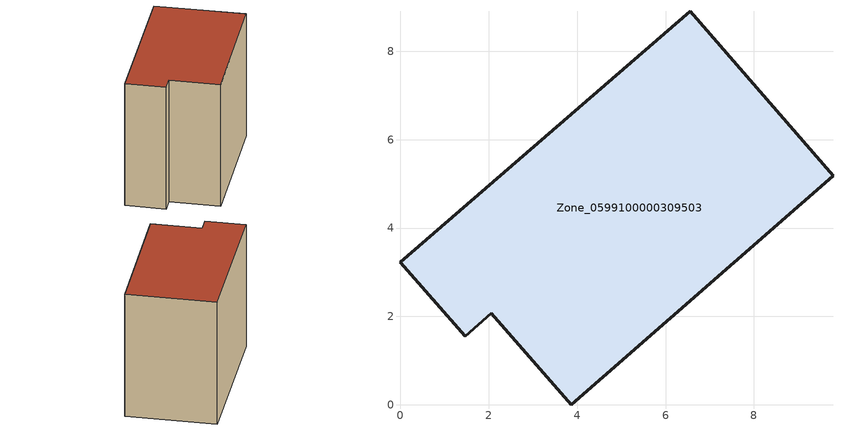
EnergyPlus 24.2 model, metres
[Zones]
Zone_0599100000309503
 floor ground (C_G): 6.55,8.91 9.79,5.19 3.86,0 2.05,2.07 1.46,1.55 0,3.23 z0
 wall outside (C_F): 9.79,5.19 6.55,8.91 0,3.23 1.46,1.55 2.05,2.07 3.86,0 9.79,5.19 z0:7.27
 roof outside (C_R): 6.55,8.91 0,3.23 1.46,1.55 2.05,2.07 3.86,0 9.79,5.19 z7.27
[BUILDING]
Pand.0599100000309503: North Axis=0; Terrain=City; Loads Convergence Tolerance Value=0.04; Temperature Convergence Tolerance Value=0.4; Solar Distribution=FullExterior; Maximum Number of Warmup Days=25; Minimum Number of Warmup Days=1
[Site:Location]
Rotterdam.The.Hague.AP_ZH_NLD Design_Conditions: Latitude=51.96; Longitude=4.45; Time Zone=1; Elevation=-4.5
[SITE:GROUNDTEMPERATURE:BUILDINGSURFACE]
18, 18, 18, 18, 18, 18, 18, 18, 18, 18, 18, 18
[MATERIAL] Thermal Absorptance=0.9; Solar Absorptance=0.7; Visible Absorptance=0.7
Name | Roughness | Thickness | Conductivity | Density | Specific Heat
G.TI.1946 | MediumSmooth | 0.15 | 1 | 540 | 1210
F.TI.1946 | Rough | 0.3 | 0.857143 | 1920 | 840
R.TI.1946 | MediumRough | 0.2 | 0.1 | 1500 | 1000
[CONSTRUCTION]
C_G: G.TI.1946
C_F: F.TI.1946
C_R: R.TI.1946
[ZONE]
Zone_0599100000309503: Type=1; Multiplier=1; Ceiling Height=Autocalculate; Volume=Autocalculate; Floor Area=autocalculate; Part of Total Floor Area=Yes
[ZONEINFILTRATION:DESIGNFLOWRATE]
Infil_Zone_0599100000309503: Zone or ZoneList or Space or SpaceList=Zone_0599100000309503; Schedule=AlwaysOn; Design Flow Rate Calculation Method=Flow/Area; Flow Rate per Floor Area=0.003; Constant Term Coefficient=1; Temperature Term Coefficient=0; Velocity Term Coefficient=0; Velocity Squared Term Coefficient=0
[HVACTEMPLATE:ZONE:IDEALLOADSAIRSYSTEM]
Zone_0599100000309503: Maximum Heating Supply Air Temperature=50; Minimum Cooling Supply Air Temperature=13; Maximum Heating Supply Air Humidity Ratio=0.0156; Minimum Cooling Supply Air Humidity Ratio=0.0077; Heating Limit=NoLimit; Cooling Limit=NoLimit; Dehumidification Control Type=ConstantSensibleHeatRatio; Cooling Sensible Heat Ratio=0.7; Dehumidification Setpoint=60; Humidification Control Type=None; Humidification Setpoint=30; Outdoor Air Method=None; Outdoor Air Flow Rate per Person=0.00944; Outdoor Air Flow Rate per Zone Floor Area=0; Outdoor Air Flow Rate per Zone=0; Demand Controlled Ventilation Type=None; Outdoor Air Economizer Type=NoEconomizer; Heat Recovery Type=None; Sensible Heat Recovery Effectiveness=0.7; Latent Heat Recovery Effectiveness=0.65
[ZONECONTROL:THERMOSTAT]
ThermostatControl_Zone_0599100000309503: Zone or ZoneList=Zone_0599100000309503; Control Type Schedule=DualSetpointControlType; Control 1=Thermostat_Zone_0599100000309503; Temperature Difference Between Cutout And Setpoint=0
[THERMOSTATSETPOINT:DUALSETPOINT]
Thermostat_Zone_0599100000309503: Heating Setpoint Temperature Schedule=HeatingSetpoint_Zone_0599100000309503; Cooling Setpoint Temperature Schedule=CoolingSetpoint_Zone_0599100000309503
[SCHEDULE:COMPACT]
HeatingSetpoint_Zone_0599100000309503: Through: 12/31, For: AllDays, Until: 24:00, 21
CoolingSetpoint_Zone_0599100000309503: Through: 12/31, For: AllDays, Until: 24:00, 24
DualSetpointControlType: Through: 12/31, For: AllDays, Until: 24:00, 4
AlwaysOn: Through: 12/31, For: AllDays, Until: 24:00, 1
